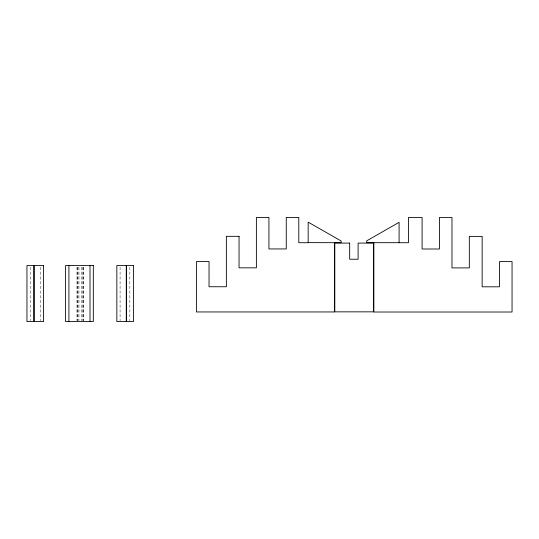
<?xml version="1.0" encoding="UTF-8"?>
<svg xmlns="http://www.w3.org/2000/svg" width="539" height="539" viewBox="0 0 539 539"><rect width="100%" height="100%" fill="white"/><g stroke="black" fill="none" stroke-linecap="round" stroke-linejoin="round"><path stroke-width="0.4" stroke-dasharray="2.69 2.02" d="M129.852 267.216L129.852 320.739M120.082 267.216L120.082 320.739M83.552 267.216L83.552 320.739M83.296 267.216L83.296 321.574M82.278 267.216L82.278 320.739M81.254 267.216L81.254 320.739M78.963 267.216L78.963 320.739M77.939 267.216L77.939 320.739M77.225 267.216L77.225 320.739M76.969 267.216L76.969 320.739M40.236 267.216L40.236 320.739M30.548 267.216L30.548 320.739"/><path stroke-width="0.81" d="M239.046 236.331L226.367 236.331L226.367 286.748L209.038 286.748L209.038 261.543L196.432 261.543L196.432 311.953L334.591 311.953L334.591 242.638M308.167 242.638L341.106 242.691L341.106 240.96L308.167 222.135L308.167 242.712L298.795 242.712L298.795 217.426L286.256 217.426L286.256 248.937L268.927 248.937L268.927 217.426L256.382 217.426L256.382 267.843L239.053 267.843L239.053 236.331M399.089 242.691L366.715 242.691L366.715 240.825L399.089 222.324L399.089 242.712L408.461 242.712L408.461 217.487L422.098 217.487L422.098 248.998L439.426 248.998L439.426 217.487L451.985 217.487L451.985 267.903L469.321 267.903L469.321 236.392L482.156 236.392L482.156 286.809L499.485 286.809L499.485 261.597L512.05 261.597L512.05 312.014L373.83 312.014L373.83 242.691M126.604 265.538L126.604 321.574M126.267 265.538L126.267 321.574M90.006 265.538L90.006 321.574M68.911 265.538L68.911 321.574M34.152 265.538L34.152 321.574M33.856 265.538L33.856 321.574M349.676 243.089L334.8 243.089L334.8 311.845L373.621 311.845L373.621 243.089L358.105 243.089L358.105 259.225L349.676 259.225L349.676 243.089M43.551 265.538L26.95 265.538L26.95 321.574L43.551 321.574L43.551 265.538M93.321 265.538L65.596 265.538L65.596 321.574L93.321 321.574L93.321 265.538M133.47 265.538L116.842 265.538L116.842 321.574L133.47 321.574L133.47 265.538"/></g></svg>
